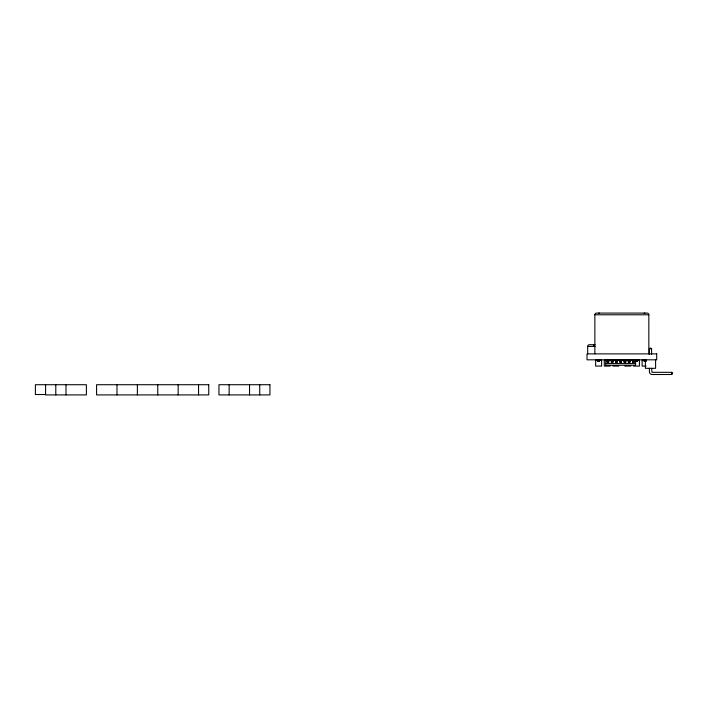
<?xml version="1.0" encoding="UTF-8"?>
<svg xmlns="http://www.w3.org/2000/svg" width="708" height="708" viewBox="0 0 708 708"><rect width="100%" height="100%" fill="white"/><g stroke="black" fill="none" stroke-linecap="round" stroke-linejoin="round"><path stroke-width="1.06" d="M630.35 360.505L631.032 359.823M630.775 360.505L632.049 359.823M649.404 354.301L649.404 348.779L650.254 347.929L651.59 348.779L651.59 354.301M649.404 368.319L649.404 371.7A2.797 2.797 0 0 0 652.192 374.505L671.75 374.505L672.6 373.187L671.75 372.337L652.033 372.311L651.59 368.319M594.862 353.876L594.862 314.786L648.838 314.786L648.838 353.876M595.074 344.699L589.41 344.699A1.699 1.699 0 0 0 587.693 346.398L587.693 353.876M587.693 346.398L595.109 346.398M649.404 348.779L651.59 348.779M597.632 360.142L595.649 360.142L595.649 366.089L601.596 366.089L601.596 360.142L599.614 360.142M597.773 360.222L599.472 360.222M611.048 360.16L604.278 360.142L604.278 366.089L610.225 366.089M612.916 360.142L628.669 360.222M630.279 360.16L639.421 360.142L639.421 366.089L633.474 366.089M645.935 360.222L642.112 360.142L642.112 366.089L646.077 366.089M597.773 360.319L599.472 360.319M606.402 360.319L608.765 360.248M611.314 360.248L613.013 360.248M615.04 360.319L617.261 360.248M619.81 360.248L621.509 360.248M624.067 360.248L625.766 360.248M626.969 360.319L630.014 360.248M632.563 360.248L634.262 360.248M635.598 360.319L637.297 360.328M644.236 360.328L645.935 360.328M597.773 360.496L599.472 360.496M606.402 360.496L608.765 360.505M611.314 360.505L612.792 360.275M615.04 360.496L617.261 360.505M619.81 360.505L621.509 360.505M624.067 360.505L625.766 360.505M626.969 360.496L630.014 360.505M632.563 360.505L634.262 360.505M635.598 360.496L637.297 360.496M644.236 360.496L645.935 360.496M597.773 360.991L599.472 360.991M635.598 360.991L637.297 360.991M644.236 360.991L645.935 360.991M597.773 361.142L599.472 361.142M607.066 361.186L608.765 361.186M611.314 361.186L613.013 361.186M615.562 361.186L617.261 361.186M619.81 361.186L621.509 361.186M624.067 361.186L625.766 361.186M628.315 361.186L630.014 361.186M632.563 361.186L634.262 361.186M635.598 361.142L637.297 361.142M644.236 361.142L645.935 361.142M635.598 361.416L637.297 361.416L637.297 359.823M607.066 361.868L608.765 361.868M611.314 361.868L613.013 361.868M615.562 361.868L617.261 361.868M619.81 361.868L621.509 361.868M624.067 361.868L625.766 361.868M628.315 361.868L630.014 361.868M632.563 361.868L634.262 361.868M605.712 363.567L635.616 363.567M612.916 366.089L618.863 366.089M624.845 366.089L630.793 366.089M45.595 394.515L35.4 394.515L35.4 384.718L86.385 384.718L86.385 394.914L45.595 394.914L45.595 384.718M612.801 359.832L613.358 360.505M671.75 372.337L671.75 374.505M655.599 359.823L655.599 368.319L645.395 368.319L645.395 359.823M645.935 359.823L645.935 361.416L644.236 361.416L644.236 359.823M635.598 359.823L635.616 365.266L605.712 365.266L605.712 360.16M634.262 359.823L634.262 362.292L632.563 362.292L632.563 359.823M630.014 359.823L630.014 362.292L628.315 362.292L628.315 359.823M626.969 359.823L626.969 360.744M625.766 359.823L625.766 362.292L624.067 362.292L624.067 359.823M621.509 359.823L621.509 362.292L619.81 362.292L619.81 359.823M617.261 359.823L617.261 362.292L615.562 362.292L615.562 359.823M615.04 359.823L615.04 360.744M613.013 359.823L613.013 362.292L611.314 362.292L611.314 359.823M608.765 359.823L608.765 362.292L607.066 362.292L607.066 359.823M606.402 359.823L606.402 360.744M599.472 359.823L599.472 361.416L597.773 361.416L597.773 359.823M593.64 344.707L593.64 346.398M259.73 384.718L259.73 394.914M249.535 384.718L249.535 394.914M229.144 384.718L229.144 394.914M198.55 384.718L198.55 394.914M178.159 384.718L178.159 394.914M157.76 384.718L157.76 394.914M137.37 384.718L137.37 394.914M116.979 384.718L116.979 394.914M65.994 384.718L65.994 394.914M55.79 384.718L55.79 394.914M594.862 314.786A1.699 1.699 0 0 1 596.561 313.086L647.139 313.086A1.699 1.699 0 0 1 648.838 314.786M598.773 313.086A1.699 1.699 0 0 1 599.552 313.281M644.147 313.281A1.699 1.699 0 0 1 644.935 313.086M656.697 353.876L587.012 353.876L587.012 359.823L656.697 359.823L656.697 353.876M208.745 384.718L96.58 384.718L96.58 394.914L208.745 394.914L208.745 384.718M269.934 384.718L218.949 384.718L218.949 394.914L269.934 394.914L269.934 384.718"/></g></svg>
